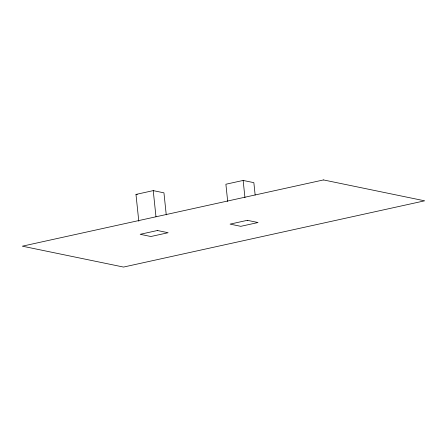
<?xml version="1.0" encoding="UTF-8"?>
<svg xmlns="http://www.w3.org/2000/svg" width="447" height="447" viewBox="0 0 447 447"><rect width="100%" height="100%" fill="white"/><g stroke="black" fill="none" stroke-linecap="round" stroke-linejoin="round"><path stroke-width="0.67" d="M138.793 221.237L135.977 194.423L153.232 190.623L163.943 192.836L166.256 214.839M255.153 195.026L253.851 182.65L243.14 180.443L225.886 184.237L227.691 201.424M135.977 194.423L137.313 194.696M243.14 180.443L244.945 197.63M153.232 190.623L155.975 216.756M323.488 179.934L22.35 246.18L123.512 267.066L424.65 200.82L323.488 179.934M157.422 230.507L140.168 234.301L150.879 236.513L168.133 232.719L157.422 230.507M247.331 220.321L230.076 224.115L240.788 226.327L258.042 222.533L247.331 220.321"/></g></svg>
